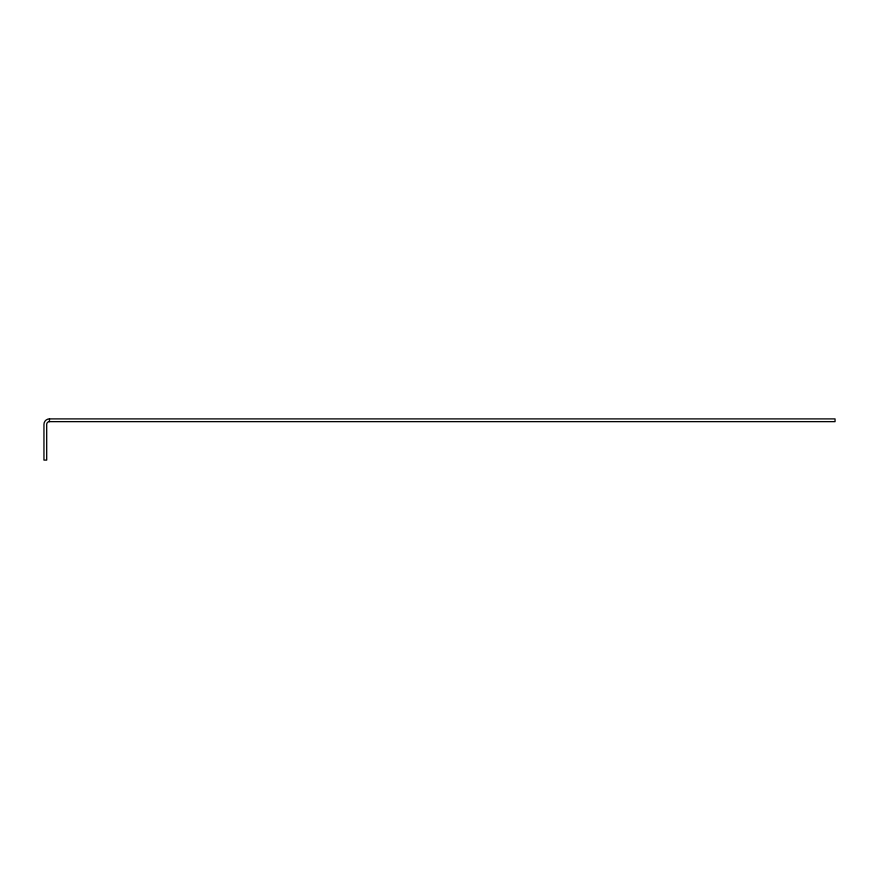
<?xml version="1.0" encoding="UTF-8"?>
<svg xmlns="http://www.w3.org/2000/svg" width="879" height="879" viewBox="0 0 879 879"><rect width="100%" height="100%" fill="white"/><g stroke="black" fill="none" stroke-linecap="round" stroke-linejoin="round"><path stroke-width="1.32" d="M49.444 418.898L835.05 418.898L835.05 421.645L49.444 421.645A2.747 2.747 0 0 0 46.697 424.392L46.697 460.102L43.95 460.102L43.95 424.392A5.494 5.494 0 0 1 49.444 418.898L49.444 421.645"/></g></svg>
